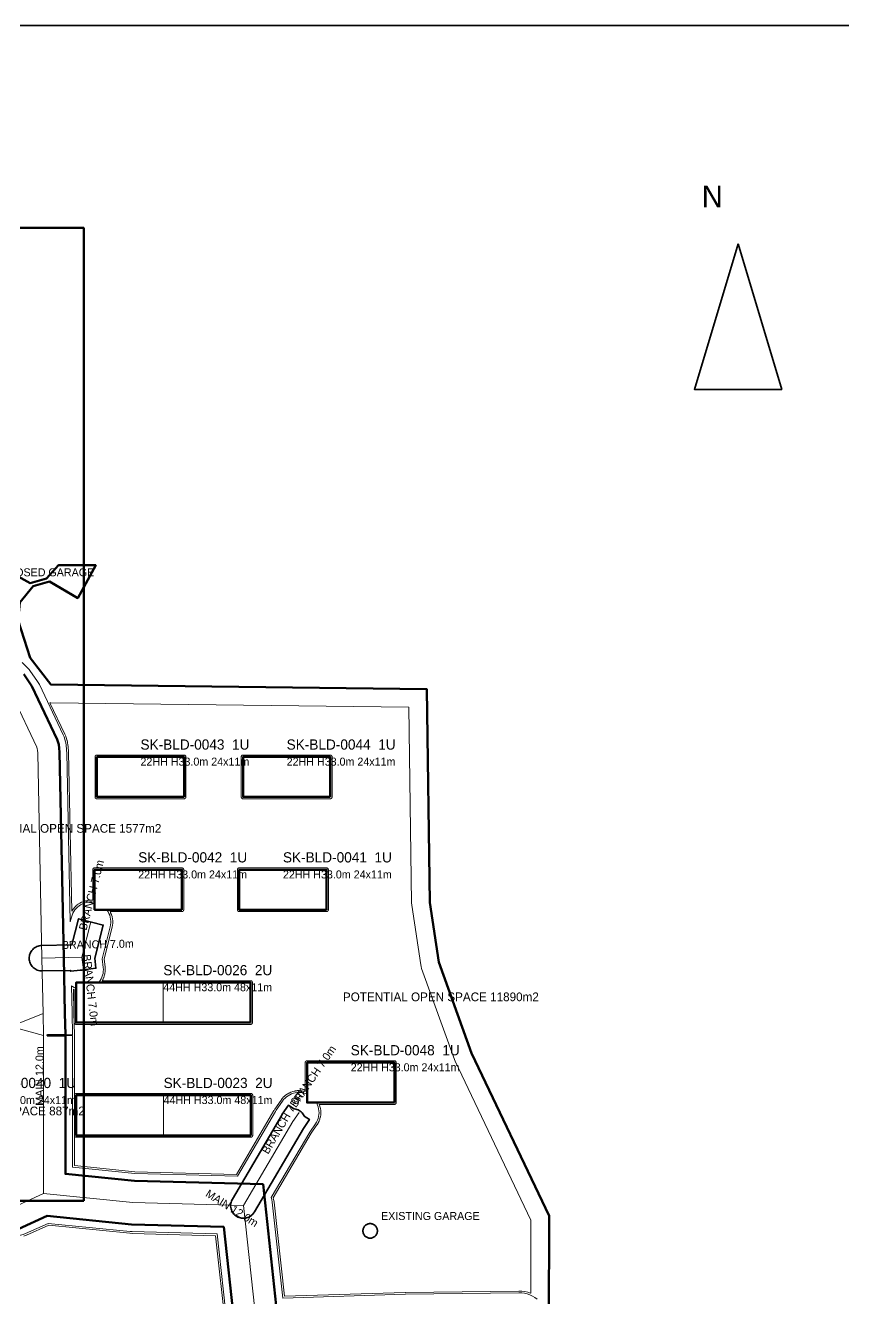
# Model space of a CAD drawing. Header units: metres. Extents: x 10 to 560, y 290 to 670.
# Drawn here: x 152 to 264.5, y 495.1 to 670 of the extents above; entities that cross this region are included whole.
import ezdxf

# ---------------------------------------------------------------- set-up
doc = ezdxf.new("R2010")
doc.units = ezdxf.units.M
for name, color, linetype, lineweight in [('A-ANNO-TEXT', 7, 'CONTINUOUS', 18), ('A-BUILDING-LABEL', 7, 'CONTINUOUS', 18), ('A-BUILDING-OUTLINE', 7, 'CONTINUOUS', 50), ('A-ENTRANCE', 6, 'CONTINUOUS', 35), ('A-FRAME', 7, 'CONTINUOUS', 35), ('A-NORTH', 7, 'CONTINUOUS', 35), ('A-SITE-BOUNDARY', 1, 'CONTINUOUS', 50), ('A-UNIT-LINE', 4, 'CONTINUOUS', 18), ('C-ROAD-BRANCH', 2, 'CONTINUOUS', 35), ('C-ROAD-CENTER', 8, 'CONTINUOUS', 18), ('C-ROAD-LABEL', 2, 'CONTINUOUS', 18), ('C-ROAD-MAIN', 30, 'CONTINUOUS', 50), ('C-SIDEWALK', 8, 'CONTINUOUS', 18), ('L-OPEN-SPACE', 8, 'CONTINUOUS', 13)]:
    doc.layers.add(name, color=color, linetype=linetype, lineweight=lineweight)

msp = doc.modelspace()

# ---------------------------------------------------------------- linework, layer by layer
at = {"layer": 'A-BUILDING-OUTLINE'}
for points in [[(173.82, 564), (173.82, 569.5), (161.82, 569.5), (161.82, 564)], [(193.92, 564), (193.92, 569.5), (181.92, 569.5), (181.92, 564)], [(173.51, 548.5), (173.51, 554), (161.51, 554), (161.51, 548.5)], [(193.41, 548.5), (193.41, 554), (181.41, 554), (181.41, 548.5)], [(182.96, 533), (182.96, 538.5), (158.96, 538.5), (158.96, 533)], [(202.73, 522), (202.73, 527.5), (190.73, 527.5), (190.73, 522)], [(183, 517.5), (183, 523), (159, 523), (159, 517.5)]]:
    msp.add_lwpolyline(points, close=True, dxfattribs=at)
at = {"layer": 'A-ENTRANCE'}
msp.add_lwpolyline([(200.4, 504.37), (200.4, 504.27), (200.38, 504.18), (200.36, 504.08), (200.33, 503.99), (200.28, 503.9), (200.23, 503.82), (200.17, 503.74), (200.11, 503.67), (200.04, 503.6), (199.96, 503.54), (199.87, 503.49), (199.78, 503.45), (199.69, 503.42), (199.6, 503.39), (199.5, 503.38), (199.4, 503.37), (199.3, 503.38), (199.21, 503.39), (199.11, 503.42), (199.02, 503.45), (198.93, 503.49), (198.85, 503.54), (198.77, 503.6), (198.69, 503.67), (198.63, 503.74), (198.57, 503.82), (198.52, 503.9), (198.48, 503.99), (198.44, 504.08), (198.42, 504.18), (198.41, 504.27), (198.4, 504.37), (198.41, 504.47), (198.42, 504.57), (198.44, 504.66), (198.48, 504.76), (198.52, 504.84), (198.57, 504.93), (198.63, 505.01), (198.69, 505.08), (198.77, 505.15), (198.85, 505.2), (198.93, 505.25), (199.02, 505.3), (199.11, 505.33), (199.21, 505.35), (199.3, 505.37), (199.4, 505.37), (199.5, 505.37), (199.6, 505.35), (199.69, 505.33), (199.78, 505.3), (199.87, 505.25), (199.96, 505.2), (200.04, 505.15), (200.11, 505.08), (200.17, 505.01), (200.23, 504.93), (200.28, 504.84), (200.33, 504.76), (200.36, 504.66), (200.38, 504.57), (200.4, 504.47)], close=True, dxfattribs=at)
at = {"layer": 'A-FRAME'}
msp.add_lwpolyline([(560, 290), (560, 670), (10, 670), (10, 290), (560, 290)], dxfattribs=at)
at = {"layer": 'A-NORTH'}
msp.add_lwpolyline([(250, 640), (244, 620), (256, 620), (250, 640)], dxfattribs=at)
at = {"layer": 'A-SITE-BOUNDARY'}
for points in [[(160.01, 508.48), (160.01, 642.18), (66.31, 642.18), (66.31, 508.48), (160.01, 508.48)], [(223.6, 373.73), (224.01, 506.42), (213.35, 528.78), (208.84, 541.29), (207.6, 549.49), (207.19, 578.82), (155.51, 579.43), (152.64, 583.13), (151, 588.25), (151.21, 590.71), (153.05, 592.97), (155.31, 593.58), (159.2, 591.33), (161.67, 595.84), (156.54, 595.84), (154.9, 594), (152.64, 593.38), (148.95, 595.43), (136.23, 635.01), (86.81, 635.01)]]:
    msp.add_lwpolyline(points, dxfattribs=at)
at = {"layer": 'A-UNIT-LINE'}
for points in [[(170.96, 533), (170.96, 538.5)], [(171, 517.5), (171, 523)]]:
    msp.add_lwpolyline(points, dxfattribs=at)
at = {"layer": 'C-ROAD-BRANCH'}
for points in [[(159.98, 540.22), (159.8, 540.21), (159.54, 540.2), (158.23, 540.05), (158.21, 540.17), (154.3, 540.09), (154.13, 540.1), (153.96, 540.12), (153.79, 540.16), (153.63, 540.21), (153.48, 540.28), (153.33, 540.37), (153.19, 540.47), (153.06, 540.58), (152.94, 540.7), (152.83, 540.84), (152.74, 540.99), (152.67, 541.14), (152.6, 541.3), (152.56, 541.46), (152.53, 541.63), (152.52, 541.81), (152.52, 541.98), (152.54, 542.15), (152.58, 542.31), (152.64, 542.48), (152.71, 542.63), (152.79, 542.78), (152.89, 542.92), (153.01, 543.05), (153.13, 543.17), (153.27, 543.28), (153.41, 543.37), (153.57, 543.44), (153.73, 543.51), (153.89, 543.55), (154.06, 543.58), (154.23, 543.59), (158.4, 543.68), (159.31, 547.26), (162.7, 546.4), (161.54, 541.84), (161.7, 540.45), (160.3, 540.29), (160.15, 540.25)], [(189.65, 520.91), (189.8, 520.81), (189.93, 520.71), (190.05, 520.59), (190.16, 520.45), (190.26, 520.31), (190.34, 520.16), (190.35, 520.15), (191.06, 519.66), (190.24, 518.46), (183.48, 506.97), (183.38, 506.83), (183.27, 506.69), (183.15, 506.57), (183.02, 506.46), (182.88, 506.36), (182.73, 506.28), (182.57, 506.22), (182.41, 506.16), (182.24, 506.13), (182.07, 506.11), (181.9, 506.11), (181.73, 506.13), (181.56, 506.16), (181.39, 506.21), (181.23, 506.27), (181.08, 506.35), (180.94, 506.45), (180.8, 506.55), (180.68, 506.67), (180.57, 506.81), (180.47, 506.95), (180.39, 507.1), (180.33, 507.26), (180.27, 507.42), (180.24, 507.59), (180.22, 507.76), (180.22, 507.93), (180.24, 508.1), (180.27, 508.27), (180.32, 508.44), (180.38, 508.59), (180.46, 508.75), (187.26, 520.29), (187.32, 520.39), (187.32, 520.39), (188.18, 521.64), (188.9, 521.14), (189.01, 521.13), (189.18, 521.1), (189.34, 521.05), (189.5, 520.99)]]:
    msp.add_lwpolyline(points, close=True, dxfattribs=at)
at = {"layer": 'C-ROAD-CENTER'}
for points in [[(154.49, 531.24), (154.43, 534.24), (154.27, 541.84), (153.69, 570.03), (153.66, 570.42), (153.63, 570.6), (153.57, 570.82), (150.3, 577.72)], [(159.77, 541.96), (161, 546.83)], [(154.27, 541.84), (159.77, 541.96)], [(159.77, 541.96), (159.97, 540.25)], [(154.49, 531.24), (149.98, 532.47), (154.43, 534.24)], [(154.49, 509.5), (154.49, 531.24)], [(188.77, 519.4), (189.62, 520.65)], [(181.97, 507.86), (188.77, 519.4)], [(154.49, 509.5), (150.39, 507.65), (122.9, 508.68), (114.09, 507.86), (102.18, 508.22)], [(154.49, 509.5), (166.79, 508.27), (181.97, 507.86), (183.81, 491.04)]]:
    msp.add_lwpolyline(points, dxfattribs=at)
at = {"layer": 'C-ROAD-MAIN'}
for points in [[(151.76, 580.87), (152.9, 579.24), (156.38, 571.89), (156.58, 571.21), (156.64, 570.72), (156.68, 570.17), (157.27, 541.9), (157.42, 534.3), (157.49, 531.3), (155.03, 531.25), (155, 531.24), (157.49, 531.24), (157.49, 512.21), (166.98, 511.27), (184.67, 510.79), (186.49, 494.12)], [(180.8, 490.99), (179.27, 504.93), (166.6, 505.27), (154.99, 506.43), (150.98, 504.63), (122.99, 505.67), (114.18, 504.85), (102.2, 505.22), (84.68, 504.38), (84.68, 409.24)]]:
    msp.add_lwpolyline(points, dxfattribs=at)
at = {"layer": 'C-SIDEWALK'}
for points in [[(151.55, 582.49), (152.28, 581.75), (152.51, 581.5), (152.72, 581.23), (153.57, 580.02), (153.76, 579.73), (153.92, 579.43), (157.18, 572.54), (157.31, 572.24), (157.41, 571.94), (157.47, 571.72), (157.55, 571.41), (157.6, 571.1), (157.62, 570.92), (157.65, 570.72), (157.67, 570.32), (157.68, 570.11), (158.17, 546.83), (158.34, 547.5), (158.42, 547.76), (158.52, 548.01), (158.65, 548.25), (158.8, 548.47), (158.97, 548.68), (159.16, 548.87), (159.37, 549.04), (159.59, 549.19), (159.83, 549.31), (160.08, 549.42), (160.34, 549.49), (160.61, 549.55), (160.87, 549.57), (161.14, 549.57), (161.41, 549.54), (161.51, 549.52), (161.51, 548.5), (163.18, 548.5), (163.22, 548.46), (163.36, 548.23), (163.49, 547.99), (163.59, 547.74), (163.67, 547.49), (163.72, 547.22), (163.75, 546.95), (163.75, 546.68), (163.72, 546.41), (163.67, 546.15), (162.56, 541.77), (162.7, 540.57), (162.72, 540.3), (162.71, 540.03), (162.67, 539.76), (162.61, 539.5), (162.52, 539.24), (162.41, 539), (162.28, 538.76), (162.12, 538.54), (162.08, 538.5), (158.96, 538.5), (158.96, 537.69), (158.96, 537.69), (158.71, 537.8), (158.48, 537.94), (158.35, 538.03), (158.42, 534.32), (158.49, 531.32), (157.49, 531.3), (157.42, 534.3), (157.3, 540.15), (158.21, 540.17), (158.23, 540.05), (159.54, 540.2), (159.8, 540.21), (159.98, 540.22), (160.15, 540.25), (160.3, 540.29), (161.7, 540.45), (161.54, 541.84), (162.7, 546.4), (159.31, 547.26), (158.4, 543.68), (157.23, 543.65), (156.68, 570.17), (156.64, 570.72), (156.58, 571.21), (156.38, 571.89), (152.9, 579.24), (151.76, 580.87)], [(186.49, 494.12), (184.83, 509.27), (190.24, 518.46), (191.06, 519.66), (190.35, 520.15), (190.34, 520.16), (190.26, 520.31), (190.16, 520.45), (190.05, 520.59), (189.93, 520.71), (189.8, 520.81), (189.65, 520.91), (189.5, 520.99), (189.34, 521.05), (189.18, 521.1), (189.01, 521.13), (188.9, 521.14), (188.18, 521.64), (187.32, 520.39), (187.32, 520.39), (187.26, 520.29), (181.71, 510.87), (166.98, 511.27), (157.49, 512.21), (157.49, 531.24), (158.49, 531.24), (158.49, 513.12), (167.05, 512.26), (181.15, 511.88), (186.4, 520.8), (186.45, 520.87), (186.5, 520.95), (187.35, 522.2), (187.51, 522.42), (187.7, 522.61), (187.9, 522.79), (188.12, 522.95), (188.35, 523.09), (188.6, 523.2), (188.85, 523.29), (189.11, 523.35), (189.38, 523.39), (189.65, 523.4), (189.92, 523.38), (190.19, 523.34), (190.45, 523.27), (190.7, 523.18), (190.73, 523.16), (190.73, 522), (192.01, 522), (192.06, 521.91), (192.17, 521.67), (192.26, 521.41), (192.32, 521.15), (192.36, 520.88), (192.37, 520.61), (192.35, 520.35), (192.31, 520.08), (192.24, 519.82), (192.15, 519.57), (192.03, 519.32), (191.89, 519.09), (191.09, 517.92), (185.81, 508.96), (185.89, 508.67), (185.94, 508.3), (187.39, 495.15), (204.2, 495.66), (204.27, 495.66), (219.86, 495.86), (220.25, 495.85), (220.63, 495.8), (221.01, 495.71), (221.38, 495.58), (221.73, 495.42), (222.07, 495.23), (222.39, 495)], [(84.68, 409.24), (84.68, 504.38), (102.2, 505.22), (114.18, 504.85), (122.99, 505.67), (150.98, 504.63), (154.99, 506.43), (166.6, 505.27), (179.27, 504.93), (180.8, 490.99)], [(179.8, 490.97), (178.37, 503.95), (166.68, 504.27), (166.39, 504.29), (155.15, 505.41), (152.03, 504.01), (151.68, 503.87), (151.33, 503.77), (150.97, 503.7), (150.6, 503.66), (150.24, 503.66), (123.02, 504.67), (114.46, 503.88), (113.96, 503.86), (102.21, 504.22), (85.68, 503.43), (85.68, 409.32)]]:
    msp.add_lwpolyline(points, dxfattribs=at)
msp.add_lwpolyline([(155.03, 531.25), (155.61, 531.26), (155.62, 531.24), (155, 531.24)], close=True, dxfattribs=at)
at = {"layer": 'L-OPEN-SPACE'}
for points in [[(204.73, 576.35), (205.1, 549.46), (205.13, 549.12), (206.36, 540.92), (206.41, 540.68), (206.48, 540.44), (211, 527.93), (211.09, 527.7), (221.51, 505.86), (221.48, 495.81), (221.46, 495.82), (221.09, 495.94), (221.07, 495.95), (220.69, 496.04), (220.66, 496.04), (220.28, 496.1), (220.25, 496.1), (219.87, 496.11), (219.85, 496.11), (204.27, 495.91), (204.27, 495.91), (204.2, 495.91), (204.2, 495.91), (187.61, 495.41), (186.19, 508.32), (186.19, 508.33), (186.13, 508.71), (186.13, 508.74), (186.08, 508.93), (191.3, 517.79), (192.09, 518.95), (192.1, 518.96), (192.24, 519.19), (192.25, 519.21), (192.37, 519.46), (192.38, 519.48), (192.48, 519.73), (192.48, 519.75), (192.55, 520.02), (192.56, 520.04), (192.6, 520.31), (192.6, 520.33), (192.62, 520.6), (192.62, 520.62), (192.61, 520.89), (192.61, 520.92), (192.57, 521.19), (192.57, 521.21), (192.5, 521.47), (192.5, 521.5), (192.41, 521.75), (202.73, 521.75), (202.75, 521.75), (202.78, 521.75), (202.8, 521.76), (202.83, 521.77), (202.85, 521.78), (202.87, 521.79), (202.89, 521.81), (202.91, 521.82), (202.92, 521.84), (202.94, 521.86), (202.95, 521.88), (202.96, 521.9), (202.97, 521.93), (202.98, 521.95), (202.98, 521.98), (202.98, 522), (202.98, 527.5), (202.98, 527.52), (202.98, 527.55), (202.97, 527.57), (202.96, 527.6), (202.95, 527.62), (202.94, 527.64), (202.92, 527.66), (202.91, 527.68), (202.89, 527.69), (202.87, 527.71), (202.85, 527.72), (202.83, 527.73), (202.8, 527.74), (202.78, 527.75), (202.75, 527.75), (202.73, 527.75), (190.73, 527.75), (190.71, 527.75), (190.68, 527.75), (190.66, 527.74), (190.63, 527.73), (190.61, 527.72), (190.59, 527.71), (190.57, 527.69), (190.55, 527.68), (190.54, 527.66), (190.52, 527.64), (190.51, 527.62), (190.5, 527.6), (190.49, 527.57), (190.48, 527.55), (190.48, 527.52), (190.48, 527.5), (190.48, 523.52), (190.25, 523.58), (190.23, 523.58), (189.96, 523.63), (189.94, 523.63), (189.67, 523.65), (189.64, 523.65), (189.37, 523.64), (189.35, 523.63), (189.08, 523.6), (189.06, 523.59), (188.79, 523.53), (188.77, 523.52), (188.52, 523.44), (188.49, 523.43), (188.25, 523.31), (188.23, 523.3), (187.99, 523.17), (187.97, 523.15), (187.75, 523), (187.73, 522.98), (187.53, 522.8), (187.51, 522.78), (187.33, 522.59), (187.32, 522.57), (187.15, 522.35), (187.15, 522.34), (186.29, 521.1), (186.28, 521.09), (186.24, 521.01), (186.19, 520.93), (186.18, 520.92), (181.01, 512.14), (167.06, 512.51), (158.74, 513.35), (158.74, 531.24), (158.74, 531.26), (158.73, 531.28), (158.74, 531.3), (158.74, 531.33), (158.67, 534.33), (158.61, 537.58), (158.61, 537.58), (158.71, 537.53), (158.71, 533), (158.71, 532.98), (158.72, 532.95), (158.72, 532.93), (158.73, 532.9), (158.74, 532.88), (158.75, 532.86), (158.77, 532.84), (158.79, 532.82), (158.8, 532.81), (158.82, 532.79), (158.84, 532.78), (158.87, 532.77), (158.89, 532.76), (158.91, 532.75), (158.94, 532.75), (158.96, 532.75), (182.96, 532.75), (182.99, 532.75), (183.01, 532.75), (183.03, 532.76), (183.06, 532.77), (183.08, 532.78), (183.1, 532.79), (183.12, 532.81), (183.14, 532.82), (183.16, 532.84), (183.17, 532.86), (183.18, 532.88), (183.19, 532.9), (183.2, 532.93), (183.21, 532.95), (183.21, 532.98), (183.21, 533), (183.21, 538.5), (183.21, 538.52), (183.21, 538.55), (183.2, 538.57), (183.19, 538.6), (183.18, 538.62), (183.17, 538.64), (183.16, 538.66), (183.14, 538.68), (183.12, 538.69), (183.1, 538.71), (183.08, 538.72), (183.06, 538.73), (183.03, 538.74), (183.01, 538.75), (182.99, 538.75), (182.96, 538.75), (162.56, 538.75), (162.63, 538.87), (162.64, 538.89), (162.75, 539.14), (162.76, 539.16), (162.85, 539.42), (162.85, 539.44), (162.92, 539.7), (162.92, 539.73), (162.96, 540), (162.96, 540.02), (162.97, 540.29), (162.97, 540.31), (162.95, 540.58), (162.95, 540.6), (162.81, 541.75), (163.91, 546.09), (163.91, 546.1), (163.97, 546.37), (163.97, 546.39), (164, 546.66), (164, 546.68), (164, 546.95), (164, 546.98), (163.97, 547.25), (163.97, 547.27), (163.92, 547.53), (163.91, 547.56), (163.83, 547.82), (163.83, 547.84), (163.72, 548.09), (163.71, 548.11), (163.64, 548.25), (173.51, 548.25), (173.53, 548.25), (173.56, 548.25), (173.58, 548.26), (173.61, 548.27), (173.63, 548.28), (173.65, 548.29), (173.67, 548.31), (173.69, 548.32), (173.7, 548.34), (173.72, 548.36), (173.73, 548.38), (173.74, 548.4), (173.75, 548.43), (173.76, 548.45), (173.76, 548.48), (173.76, 548.5), (173.76, 554), (173.76, 554.02), (173.76, 554.05), (173.75, 554.07), (173.74, 554.1), (173.73, 554.12), (173.72, 554.14), (173.7, 554.16), (173.69, 554.18), (173.67, 554.19), (173.65, 554.21), (173.63, 554.22), (173.61, 554.23), (173.58, 554.24), (173.56, 554.25), (173.53, 554.25), (173.51, 554.25), (161.51, 554.25), (161.49, 554.25), (161.46, 554.25), (161.44, 554.24), (161.41, 554.23), (161.39, 554.22), (161.37, 554.21), (161.35, 554.19), (161.33, 554.18), (161.32, 554.16), (161.3, 554.14), (161.29, 554.12), (161.28, 554.1), (161.27, 554.07), (161.27, 554.05), (161.26, 554.02), (161.26, 554), (161.26, 549.81), (161.17, 549.82), (161.15, 549.82), (160.88, 549.82), (160.85, 549.82), (160.58, 549.8), (160.56, 549.79), (160.29, 549.74), (160.27, 549.73), (160.01, 549.66), (159.99, 549.65), (159.74, 549.55), (159.72, 549.54), (159.48, 549.41), (159.46, 549.4), (159.23, 549.25), (159.21, 549.23), (159, 549.06), (158.98, 549.05), (158.79, 548.85), (158.78, 548.84), (158.6, 548.63), (158.59, 548.61), (158.44, 548.38), (158.43, 548.36), (158.39, 548.29), (157.93, 570.12), (157.93, 570.12), (157.92, 570.33), (157.92, 570.34), (157.9, 570.73), (157.89, 570.74), (157.87, 570.95), (157.87, 570.96), (157.85, 571.13), (157.85, 571.14), (157.8, 571.45), (157.79, 571.47), (157.72, 571.78), (157.71, 571.79), (157.65, 572.01), (157.65, 572.02), (157.54, 572.32), (157.54, 572.34), (157.41, 572.63), (157.41, 572.64), (155.37, 576.94), (155.48, 576.93)], [(161.79, 569.75), (161.77, 569.75), (161.75, 569.74), (161.72, 569.73), (161.7, 569.72), (161.68, 569.71), (161.66, 569.69), (161.64, 569.68), (161.62, 569.66), (161.61, 569.64), (161.6, 569.62), (161.59, 569.6), (161.58, 569.57), (161.57, 569.55), (161.57, 569.52), (161.57, 569.5), (161.57, 564), (161.57, 563.98), (161.57, 563.95), (161.58, 563.93), (161.59, 563.9), (161.6, 563.88), (161.61, 563.86), (161.62, 563.84), (161.64, 563.82), (161.66, 563.81), (161.68, 563.79), (161.7, 563.78), (161.72, 563.77), (161.75, 563.76), (161.77, 563.75), (161.79, 563.75), (161.82, 563.75), (173.82, 563.75), (173.84, 563.75), (173.87, 563.75), (173.89, 563.76), (173.91, 563.77), (173.94, 563.78), (173.96, 563.79), (173.98, 563.81), (173.99, 563.82), (174.01, 563.84), (174.03, 563.86), (174.04, 563.88), (174.05, 563.9), (174.06, 563.93), (174.06, 563.95), (174.07, 563.98), (174.07, 564), (174.07, 569.5), (174.07, 569.52), (174.06, 569.55), (174.06, 569.57), (174.05, 569.6), (174.04, 569.62), (174.03, 569.64), (174.01, 569.66), (173.99, 569.68), (173.98, 569.69), (173.96, 569.71), (173.94, 569.72), (173.91, 569.73), (173.89, 569.74), (173.87, 569.75), (173.84, 569.75), (173.82, 569.75), (161.82, 569.75)], [(181.89, 569.75), (181.87, 569.75), (181.84, 569.74), (181.82, 569.73), (181.8, 569.72), (181.78, 569.71), (181.76, 569.69), (181.74, 569.68), (181.72, 569.66), (181.71, 569.64), (181.7, 569.62), (181.69, 569.6), (181.68, 569.57), (181.67, 569.55), (181.67, 569.52), (181.67, 569.5), (181.67, 564), (181.67, 563.98), (181.67, 563.95), (181.68, 563.93), (181.69, 563.9), (181.7, 563.88), (181.71, 563.86), (181.72, 563.84), (181.74, 563.82), (181.76, 563.81), (181.78, 563.79), (181.8, 563.78), (181.82, 563.77), (181.84, 563.76), (181.87, 563.75), (181.89, 563.75), (181.92, 563.75), (193.92, 563.75), (193.94, 563.75), (193.97, 563.75), (193.99, 563.76), (194.01, 563.77), (194.03, 563.78), (194.06, 563.79), (194.07, 563.81), (194.09, 563.82), (194.11, 563.84), (194.12, 563.86), (194.14, 563.88), (194.15, 563.9), (194.16, 563.93), (194.16, 563.95), (194.17, 563.98), (194.17, 564), (194.17, 569.5), (194.17, 569.52), (194.16, 569.55), (194.16, 569.57), (194.15, 569.6), (194.14, 569.62), (194.12, 569.64), (194.11, 569.66), (194.09, 569.68), (194.07, 569.69), (194.06, 569.71), (194.03, 569.72), (194.01, 569.73), (193.99, 569.74), (193.97, 569.75), (193.94, 569.75), (193.92, 569.75), (181.92, 569.75)], [(181.16, 548.48), (181.16, 548.45), (181.17, 548.43), (181.18, 548.4), (181.19, 548.38), (181.2, 548.36), (181.22, 548.34), (181.23, 548.32), (181.25, 548.31), (181.27, 548.29), (181.29, 548.28), (181.31, 548.27), (181.34, 548.26), (181.36, 548.25), (181.38, 548.25), (181.41, 548.25), (193.41, 548.25), (193.43, 548.25), (193.46, 548.25), (193.48, 548.26), (193.5, 548.27), (193.53, 548.28), (193.55, 548.29), (193.57, 548.31), (193.59, 548.32), (193.6, 548.34), (193.62, 548.36), (193.63, 548.38), (193.64, 548.4), (193.65, 548.43), (193.65, 548.45), (193.66, 548.48), (193.66, 548.5), (193.66, 554), (193.66, 554.02), (193.65, 554.05), (193.65, 554.07), (193.64, 554.1), (193.63, 554.12), (193.62, 554.14), (193.6, 554.16), (193.59, 554.18), (193.57, 554.19), (193.55, 554.21), (193.53, 554.22), (193.5, 554.23), (193.48, 554.24), (193.46, 554.25), (193.43, 554.25), (193.41, 554.25), (181.41, 554.25), (181.38, 554.25), (181.36, 554.25), (181.34, 554.24), (181.31, 554.23), (181.29, 554.22), (181.27, 554.21), (181.25, 554.19), (181.23, 554.18), (181.22, 554.16), (181.2, 554.14), (181.19, 554.12), (181.18, 554.1), (181.17, 554.07), (181.16, 554.05), (181.16, 554.02), (181.16, 554), (181.16, 548.5)], [(158.97, 523.25), (158.95, 523.25), (158.92, 523.24), (158.9, 523.23), (158.88, 523.22), (158.86, 523.21), (158.84, 523.19), (158.82, 523.18), (158.8, 523.16), (158.79, 523.14), (158.78, 523.12), (158.77, 523.1), (158.76, 523.07), (158.75, 523.05), (158.75, 523.02), (158.75, 523), (158.75, 517.5), (158.75, 517.48), (158.75, 517.45), (158.76, 517.43), (158.77, 517.4), (158.78, 517.38), (158.79, 517.36), (158.8, 517.34), (158.82, 517.32), (158.84, 517.31), (158.86, 517.29), (158.88, 517.28), (158.9, 517.27), (158.92, 517.26), (158.95, 517.25), (158.97, 517.25), (159, 517.25), (183, 517.25), (183.02, 517.25), (183.05, 517.25), (183.07, 517.26), (183.09, 517.27), (183.12, 517.28), (183.14, 517.29), (183.16, 517.31), (183.17, 517.32), (183.19, 517.34), (183.21, 517.36), (183.22, 517.38), (183.23, 517.4), (183.24, 517.43), (183.24, 517.45), (183.25, 517.48), (183.25, 517.5), (183.25, 523), (183.25, 523.02), (183.24, 523.05), (183.24, 523.07), (183.23, 523.1), (183.22, 523.12), (183.21, 523.14), (183.19, 523.16), (183.17, 523.18), (183.16, 523.19), (183.14, 523.21), (183.12, 523.22), (183.09, 523.23), (183.07, 523.24), (183.05, 523.25), (183.02, 523.25), (183, 523.25), (159, 523.25)]]:
    msp.add_lwpolyline(points, close=True, dxfattribs=at)
msp.add_lwpolyline([(151.78, 503.64), (152.12, 503.77), (152.13, 503.78), (155.2, 505.16), (166.37, 504.04), (166.38, 504.04), (166.67, 504.02), (166.68, 504.02), (178.15, 503.71), (179.55, 490.97)], dxfattribs=at)

# ---------------------------------------------------------------- texts
at = {"layer": 'A-ANNO-TEXT'}
for s, p in [('PROPOSED GARAGE', (146.42, 594.31)), ('EXISTING GARAGE', (200.9, 505.87))]:
    msp.add_text(s, height=1.1, dxfattribs=at).set_placement(p)
at = {"layer": 'A-BUILDING-LABEL'}
for s, height, p in [('SK-BLD-0043  1U', 1.4, (167.82, 570.5)), ('SK-BLD-0044  1U', 1.4, (187.92, 570.5)), ('22HH H33.0m 24x11m', 1.1, (167.82, 568.3)), ('22HH H33.0m 24x11m', 1.1, (187.92, 568.3)), ('SK-BLD-0042  1U', 1.4, (167.51, 555)), ('SK-BLD-0041  1U', 1.4, (187.41, 555)), ('22HH H33.0m 24x11m', 1.1, (167.51, 552.8)), ('22HH H33.0m 24x11m', 1.1, (187.41, 552.8)), ('SK-BLD-0026  2U', 1.4, (170.96, 539.5)), ('44HH H33.0m 48x11m', 1.1, (170.96, 537.3)), ('SK-BLD-0048  1U', 1.4, (196.73, 528.5)), ('22HH H33.0m 24x11m', 1.1, (196.73, 526.3)), ('SK-BLD-0040  1U', 1.4, (143.98, 524)), ('SK-BLD-0023  2U', 1.4, (171, 524)), ('22HH H33.0m 24x11m', 1.1, (143.98, 521.8)), ('44HH H33.0m 48x11m', 1.1, (171, 521.8))]:
    msp.add_text(s, height=height, dxfattribs=at).set_placement(p)
at = {"layer": 'A-NORTH'}
msp.add_text('N', height=3, dxfattribs=at).set_placement((245, 645))
at = {"layer": 'C-ROAD-LABEL'}
for s, rotation, p in [('BRANCH 7.0m', 75.7857, (160.39, 545.59)), ('BRANCH 7.0m', 1.1845, (157.02, 543.1)), ('BRANCH 7.0m', -83.3918, (159.87, 542.3)), ('MAIN 12.0m', 90, (154.49, 521.57)), ('BRANCH 7.0m', 55.5769, (189.19, 521.22)), ('BRANCH 7.0m', 59.5076, (185.37, 514.83)), ('MAIN 12.0m', -32.1851, (176.66, 509.2))]:
    msp.add_text(s, height=1.1, rotation=rotation, dxfattribs=at).set_placement(p)
at = {"layer": 'L-OPEN-SPACE'}
for s, p in [('POTENTIAL OPEN SPACE 1577m2', (144.65, 559.08)), ('POTENTIAL OPEN SPACE 11890m2', (195.66, 535.93)), ('POTENTIAL OPEN SPACE 887m2', (135.02, 520.25))]:
    msp.add_text(s, height=1.2, dxfattribs=at).set_placement(p)

doc.saveas('drawing.dxf')
